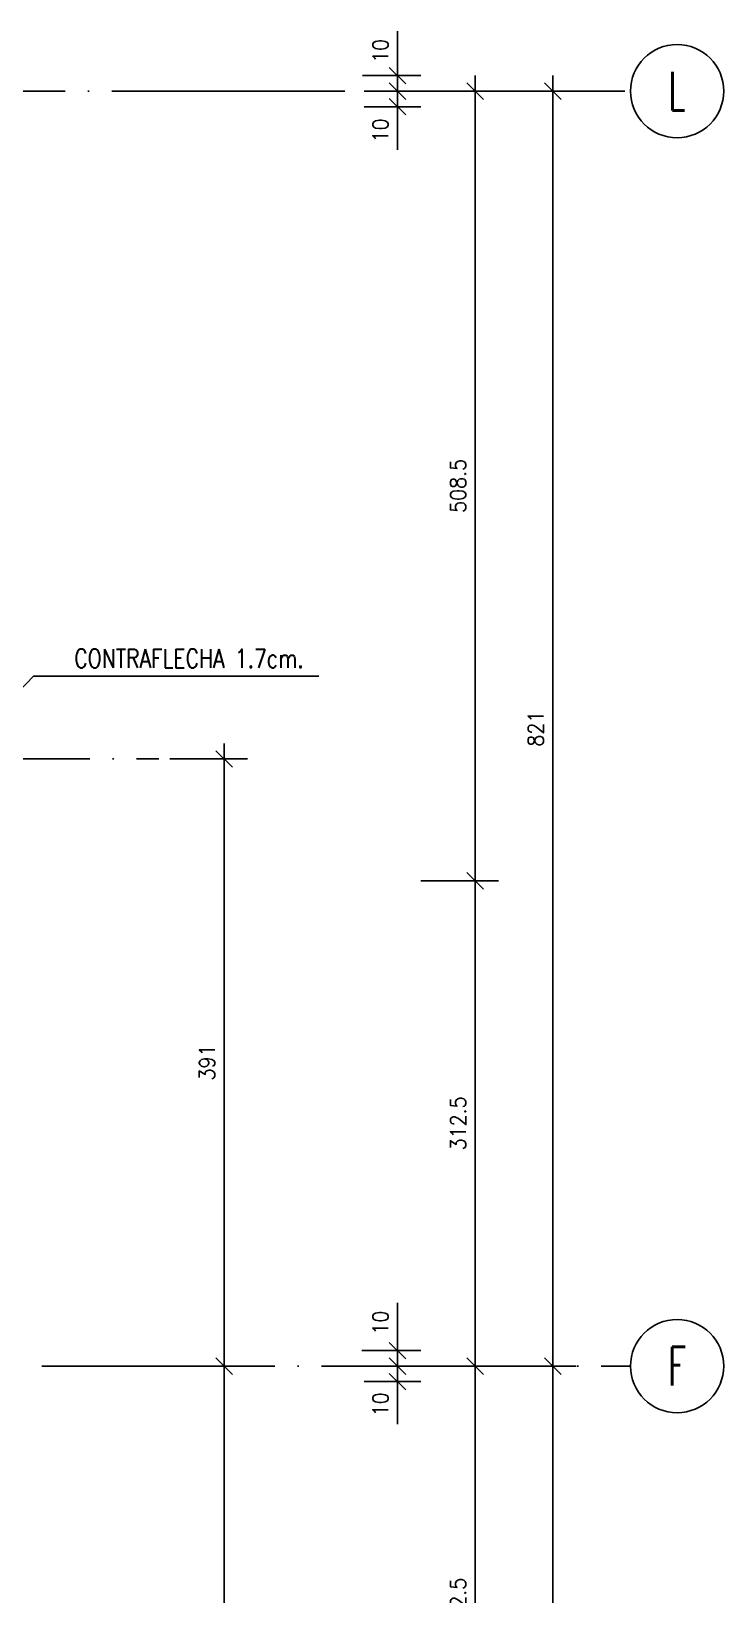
# Model space of a CAD drawing. Extents: x 2589 to 11482, y 3653 to 11529.
# Drawn here: x 7259 to 7705, y 5450 to 6457 of the extents above; entities that cross this region are included whole.
import ezdxf
from ezdxf.enums import TextEntityAlignment as Align

# ---------------------------------------------------------------- set-up
doc = ezdxf.new("R2010")
doc.units = 0
doc.header["$LTSCALE"] = 60
doc.linetypes.add('EJES', pattern=[3, 2.5, -0.25, 0, -0.25])
doc.layers.get('0').update_dxf_attribs({"linetype": 'CONTINUOUS'})
doc.layers.get('DEFPOINTS').update_dxf_attribs({"linetype": 'CONTINUOUS'})
for name, color, linetype in [('COTAS', 3, 'CONTINUOUS'), ('EJES', 1, 'EJES'), ('TEXTOS', 2, 'CONTINUOUS')]:
    doc.layers.add(name, color=color, linetype=linetype)
doc.styles.add('COTAS', font='romans.shx', dxfattribs={"width": 0.9})
doc.styles.add('ROMANS', font='romans.shx', dxfattribs={"width": 0.9, "height": 10})
doc.dimstyles.new('50', dxfattribs={"dimtxt": 10, "dimasz": 1, "dimexe": 15, "dimexo": 0, "dimgap": 6, "dimtad": 1, "dimdec": 8, "dimdsep": 46, "dimtxsty": 'COTAS', "dimblk": '$COTA$', "dimcen": 0.09, "dimdle": 10, "dimclrd": 256, "dimclre": 256, "dimclrt": 2, "dimadec": 0, "dimazin": 0, "dimtfac": 1, "dimtdec": 8, "dimtmove": 0, "dimatfit": 2, "dimfxl": 35, "dimfxlon": 1, "dimtolj": 1, "dimarcsym": 0})
doc.dimstyles.new('50$7', dxfattribs={"dimtxt": 10, "dimasz": 12, "dimexe": 15, "dimexo": 0, "dimgap": 6, "dimtad": 1, "dimdec": 8, "dimdsep": 46, "dimtxsty": 'COTAS', "dimblk": '$COTA$', "dimcen": 0.09, "dimdle": 10, "dimclrd": 256, "dimclre": 256, "dimclrt": 2, "dimadec": 0, "dimazin": 0, "dimtfac": 1, "dimtdec": 8, "dimtmove": 0, "dimatfit": 2, "dimfxl": 35, "dimfxlon": 1, "dimtolj": 1, "dimarcsym": 0})

# ---------------------------------------------------------------- blocks, each defined once
blk = doc.blocks.new('$EJE$')
at = {"color": 6}
blk.add_circle((0, 0), 30, dxfattribs=at)
at = {"color": 6, "style": 'COTAS', "width": 0.6}
blk.add_attdef('EJE', text='', height=25, dxfattribs=at).set_placement((0, 0), align=Align.MIDDLE)
blk = doc.blocks.new('$COTA$')
at = {"layer": 'COTAS'}
for p, q in [((0, -10), (0, 10)), ((5.303, 5.303), (-5.303, -5.303)), ((10, 0), (-10, 0))]:
    blk.add_line(p, q, dxfattribs=at)
blk = doc.blocks.new('*D17')
at = {"layer": 'COTAS', "lineweight": -2, "transparency": 16777216}
for p, q in [((7595, 6418.7), (7610, 6418.7)), ((7595, 5598.7), (7595, 6417.7)), ((7595, 5597.7), (7580, 5597.7))]:
    blk.add_line(p, q, dxfattribs=at)
at = {"layer": 'DEFPOINTS', "color": 0, "transparency": 16777216}
for p in [(7595, 6418.7), (7595, 6418.7), (7595, 5597.7)]:
    blk.add_point(p, dxfattribs=at)
at = {"layer": 'COTAS', "lineweight": -2, "transparency": 16777216}
for p, rotation in [((7595, 6418.7), 90), ((7595, 5597.7), 270)]:
    blk.add_blockref('$COTA$', p, dxfattribs=dict(at, rotation=rotation))
at = {"layer": 'COTAS', "color": 2, "transparency": 16777216, "insert": (7584, 6008.2), "char_height": 10, "attachment_point": 5, "rotation": 90, "style": 'COTAS'}
blk.add_mtext('\\A1;821', dxfattribs=at)
blk = doc.blocks.new('*D33')
at = {"layer": 'COTAS', "lineweight": -2, "transparency": 16777216}
for p, q in [((7560, 5597.7), (7610, 5597.7)), ((7595, 5596.7), (7595, 4863.7)), ((7560, 4862.7), (7610, 4862.7))]:
    blk.add_line(p, q, dxfattribs=at)
at = {"layer": 'DEFPOINTS', "color": 0, "transparency": 16777216}
for p in [(7533.8, 5597.7), (7533.8, 4862.7), (7595, 4862.7)]:
    blk.add_point(p, dxfattribs=at)
at = {"layer": 'COTAS', "lineweight": -2, "transparency": 16777216}
for p, rotation in [((7595, 5597.7), 90), ((7595, 4862.7), 270)]:
    blk.add_blockref('$COTA$', p, dxfattribs=dict(at, rotation=rotation))
at = {"layer": 'COTAS', "color": 2, "transparency": 16777216, "insert": (7584, 5230.2), "char_height": 10, "attachment_point": 5, "rotation": 90, "style": 'COTAS'}
blk.add_mtext('\\A1;735', dxfattribs=at)
blk = doc.blocks.new('*D79')
at = {"layer": 'COTAS', "lineweight": -2, "transparency": 16777216}
for p, q in [((7510, 6418.7), (7560, 6418.7)), ((7545, 6417.7), (7545, 5911.2)), ((7510, 5910.2), (7560, 5910.2))]:
    blk.add_line(p, q, dxfattribs=at)
at = {"layer": 'DEFPOINTS', "color": 0, "transparency": 16777216}
for p in [(7347.5, 6418.7), (7347.5, 5910.2), (7545, 5910.2)]:
    blk.add_point(p, dxfattribs=at)
at = {"layer": 'COTAS', "lineweight": -2, "transparency": 16777216}
for p, rotation in [((7545, 6418.7), 90), ((7545, 5910.2), 270)]:
    blk.add_blockref('$COTA$', p, dxfattribs=dict(at, rotation=rotation))
at = {"layer": 'COTAS', "color": 2, "transparency": 16777216, "insert": (7534, 6164.5), "char_height": 10, "attachment_point": 5, "rotation": 90, "style": 'COTAS'}
blk.add_mtext('\\A1;508.5', dxfattribs=at)
blk = doc.blocks.new('*D80')
at = {"layer": 'COTAS', "lineweight": -2, "transparency": 16777216}
for p, q in [((7510, 5910.2), (7560, 5910.2)), ((7545, 5909.2), (7545, 5598.7)), ((7510, 5597.7), (7560, 5597.7))]:
    blk.add_line(p, q, dxfattribs=at)
at = {"layer": 'DEFPOINTS', "color": 0, "transparency": 16777216}
for p in [(7347.5, 5910.2), (7337.5, 5597.7), (7545, 5597.7)]:
    blk.add_point(p, dxfattribs=at)
at = {"layer": 'COTAS', "lineweight": -2, "transparency": 16777216}
for p, rotation in [((7545, 5910.2), 90), ((7545, 5597.7), 270)]:
    blk.add_blockref('$COTA$', p, dxfattribs=dict(at, rotation=rotation))
at = {"layer": 'COTAS', "color": 2, "transparency": 16777216, "insert": (7534, 5754), "char_height": 10, "attachment_point": 5, "rotation": 90, "style": 'COTAS'}
blk.add_mtext('\\A1;312.5', dxfattribs=at)
blk = doc.blocks.new('*D81')
at = {"layer": 'COTAS', "lineweight": -2, "transparency": 16777216}
for p, q in [((7510, 5597.7), (7560, 5597.7)), ((7545, 5596.7), (7545, 5286.2)), ((7510, 5285.2), (7560, 5285.2))]:
    blk.add_line(p, q, dxfattribs=at)
at = {"layer": 'DEFPOINTS', "color": 0, "transparency": 16777216}
for p in [(7337.5, 5597.7), (7482, 5285.2), (7545, 5285.2)]:
    blk.add_point(p, dxfattribs=at)
at = {"layer": 'COTAS', "lineweight": -2, "transparency": 16777216}
for p, rotation in [((7545, 5597.7), 90), ((7545, 5285.2), 270)]:
    blk.add_blockref('$COTA$', p, dxfattribs=dict(at, rotation=rotation))
at = {"layer": 'COTAS', "color": 2, "transparency": 16777216, "insert": (7534, 5444), "char_height": 10, "attachment_point": 5, "rotation": 90, "style": 'COTAS'}
blk.add_mtext('\\A1;312.5', dxfattribs=at)
blk = doc.blocks.new('*D109')
at = {"layer": 'COTAS', "lineweight": -2, "transparency": 16777216}
for p, q in [((7473.5, 6418.7), (7510, 6418.7)), ((7495, 6419.7), (7495, 6420.7)), ((7495, 6418.7), (7495, 6408.7)), ((7473.5, 6408.7), (7510, 6408.7)), ((7495, 6407.7), (7495, 6380.8))]:
    blk.add_line(p, q, dxfattribs=at)
at = {"layer": 'DEFPOINTS', "color": 0, "transparency": 16777216}
for p in [(7473.5, 6418.7), (7495, 6418.7), (7473.5, 6408.7)]:
    blk.add_point(p, dxfattribs=at)
at = {"layer": 'COTAS', "lineweight": -2, "transparency": 16777216}
for p, rotation in [((7495, 6418.7), 270), ((7495, 6408.7), 90)]:
    blk.add_blockref('$COTA$', p, dxfattribs=dict(at, rotation=rotation))
at = {"layer": 'COTAS', "color": 2, "transparency": 16777216, "insert": (7484, 6393.4), "char_height": 10, "attachment_point": 5, "rotation": 90, "style": 'COTAS'}
blk.add_mtext('\\A1;10', dxfattribs=at)
blk = doc.blocks.new('*D110')
at = {"layer": 'COTAS', "lineweight": -2, "transparency": 16777216}
for p, q in [((7495, 6457.3), (7495, 6428.7)), ((7472.4, 6428.7), (7510, 6428.7)), ((7495, 6429.7), (7495, 6430.7)), ((7495, 6418.7), (7495, 6428.7)), ((7495, 6418.7), (7495, 6428.7)), ((7473.5, 6418.7), (7510, 6418.7)), ((7495, 6417.7), (7495, 6416.7))]:
    blk.add_line(p, q, dxfattribs=at)
at = {"layer": 'DEFPOINTS', "color": 0, "transparency": 16777216}
for p in [(7472.4, 6428.7), (7495, 6428.7), (7473.5, 6418.7)]:
    blk.add_point(p, dxfattribs=at)
at = {"layer": 'COTAS', "lineweight": -2, "transparency": 16777216}
for p, rotation in [((7495, 6428.7), 270), ((7495, 6418.7), 90)]:
    blk.add_blockref('$COTA$', p, dxfattribs=dict(at, rotation=rotation))
at = {"layer": 'COTAS', "color": 2, "transparency": 16777216, "insert": (7484, 6444.6), "char_height": 10, "attachment_point": 5, "rotation": 90, "style": 'COTAS'}
blk.add_mtext('\\A1;10', dxfattribs=at)
blk = doc.blocks.new('*D111')
at = {"layer": 'COTAS', "lineweight": -2, "transparency": 16777216}
for p, q in [((7473.5, 5597.7), (7510, 5597.7)), ((7495, 5598.7), (7495, 5599.7)), ((7495, 5597.7), (7495, 5587.7)), ((7473.5, 5587.7), (7510, 5587.7)), ((7495, 5586.7), (7495, 5560.4))]:
    blk.add_line(p, q, dxfattribs=at)
at = {"layer": 'DEFPOINTS', "color": 0, "transparency": 16777216}
for p in [(7473.5, 5597.7), (7495, 5597.7), (7473.5, 5587.7)]:
    blk.add_point(p, dxfattribs=at)
at = {"layer": 'COTAS', "lineweight": -2, "transparency": 16777216}
for p, rotation in [((7495, 5597.7), 270), ((7495, 5587.7), 90)]:
    blk.add_blockref('$COTA$', p, dxfattribs=dict(at, rotation=rotation))
at = {"layer": 'COTAS', "color": 2, "transparency": 16777216, "insert": (7484, 5573.1), "char_height": 10, "attachment_point": 5, "rotation": 90, "style": 'COTAS'}
blk.add_mtext('\\A1;10', dxfattribs=at)
blk = doc.blocks.new('*D112')
at = {"layer": 'COTAS', "lineweight": -2, "transparency": 16777216}
for p, q in [((7495, 5638.4), (7495, 5607.7)), ((7495, 5608.7), (7495, 5609.7)), ((7472.1, 5607.7), (7510, 5607.7)), ((7473.5, 5597.7), (7510, 5597.7)), ((7495, 5597.7), (7495, 5607.7)), ((7495, 5597.7), (7495, 5607.7)), ((7495, 5596.7), (7495, 5595.7))]:
    blk.add_line(p, q, dxfattribs=at)
at = {"layer": 'DEFPOINTS', "color": 0, "transparency": 16777216}
for p in [(7472.1, 5607.7), (7473.5, 5597.7), (7495, 5607.7)]:
    blk.add_point(p, dxfattribs=at)
at = {"layer": 'COTAS', "lineweight": -2, "transparency": 16777216}
for p, rotation in [((7495, 5607.7), 270), ((7495, 5597.7), 90)]:
    blk.add_blockref('$COTA$', p, dxfattribs=dict(at, rotation=rotation))
at = {"layer": 'COTAS', "color": 2, "transparency": 16777216, "insert": (7484, 5625.7), "char_height": 10, "attachment_point": 5, "rotation": 90, "style": 'COTAS'}
blk.add_mtext('\\A1;10', dxfattribs=at)
blk = doc.blocks.new('*D200')
at = {"layer": 'COTAS', "lineweight": -2, "transparency": 16777216}
for p, q in [((7348.4, 5988.7), (7398.4, 5988.7)), ((7383.4, 5987.7), (7383.4, 5598.7)), ((7348.4, 5597.7), (7398.4, 5597.7))]:
    blk.add_line(p, q, dxfattribs=at)
at = {"layer": 'DEFPOINTS', "color": 0, "transparency": 16777216}
for p in [(7341.3, 5988.7), (7339.4, 5597.7), (7383.4, 5597.7)]:
    blk.add_point(p, dxfattribs=at)
at = {"layer": 'COTAS', "lineweight": -2, "transparency": 16777216}
for p, rotation in [((7383.4, 5988.7), 90), ((7383.4, 5597.7), 270)]:
    blk.add_blockref('$COTA$', p, dxfattribs=dict(at, rotation=rotation))
at = {"layer": 'COTAS', "color": 2, "transparency": 16777216, "insert": (7372.4, 5793.2), "char_height": 10, "attachment_point": 5, "rotation": 90, "style": 'COTAS'}
blk.add_mtext('\\A1;391', dxfattribs=at)
blk = doc.blocks.new('*D201')
at = {"layer": 'COTAS', "lineweight": -2, "transparency": 16777216}
for p, q in [((7348.4, 5597.7), (7398.4, 5597.7)), ((7383.4, 5596.7), (7383.4, 5250.7)), ((7348.4, 5249.7), (7398.4, 5249.7))]:
    blk.add_line(p, q, dxfattribs=at)
at = {"layer": 'DEFPOINTS', "color": 0, "transparency": 16777216}
for p in [(7339.4, 5597.7), (7346.9, 5249.7), (7383.4, 5249.7)]:
    blk.add_point(p, dxfattribs=at)
at = {"layer": 'COTAS', "lineweight": -2, "transparency": 16777216}
for p, rotation in [((7383.4, 5597.7), 90), ((7383.4, 5249.7), 270)]:
    blk.add_blockref('$COTA$', p, dxfattribs=dict(at, rotation=rotation))
at = {"layer": 'COTAS', "color": 2, "transparency": 16777216, "insert": (7372.4, 5385.2), "char_height": 10, "attachment_point": 5, "rotation": 90, "style": 'COTAS'}
blk.add_mtext('\\A1;348', dxfattribs=at)

msp = doc.modelspace()

# ---------------------------------------------------------------- linework, layer by layer
at = {"layer": 'EJES'}
for points in [[(3348.95585631, 6418.70691493), (7644.95585631, 6418.70691493)], [(7146.83900061, 5988.70691493), (7341.32644156, 5988.70691493)], [(6545.54844281, 5597.70691493), (7644.95585631, 5597.70691493)]]:
    msp.add_lwpolyline(points, dxfattribs=at)

# ---------------------------------------------------------------- block references
for p, values in [((7674.95585631, 6418.70691493), {'EJE': 'L'}), ((7674.95585631, 5597.70691493), {'EJE': 'F'})]:
    msp.add_blockref('$EJE$', p).add_auto_attribs(values)

# ---------------------------------------------------------------- texts
at = {"layer": 'TEXTOS', "style": 'ROMANS', "width": 0.8}
msp.add_text('CONTRAFLECHA 1.7cm.', height=12, dxfattribs=at).set_placement((7360.77364164, 6053.42342738), align=Align.MIDDLE)

# ---------------------------------------------------------------- dimensions: what is measured, and where the dimension line sits
at = {"layer": 'COTAS'}
for base, p1, p2, picture, middle in [((7494.9558563143, 6428.7069149326), (7473.4993577727, 6418.7069149326), (7472.4131277166, 6428.7069149326), '*D110', (7494.9558563143, 6444.6098711581)), ((7494.9558563143, 5607.7069149326), (7473.4993577727, 5597.7069149326), (7472.1415702026, 5607.7069149326), '*D112', (7494.9558563143, 5625.7400478343)), ((7544.9558563143, 5285.2069149326), (7337.4558563143, 5597.7069149326), (7482.0469325702, 5285.2069149326), '*D81', (7544.9558563143, 5443.9569149326)), ((7383.3541731486, 5249.7069149326), (7339.4483055339, 5597.7069149326), (7346.8932885571, 5249.7069149326), '*D201', (7383.3541731486, 5385.2069149326))]:
    dim = msp.add_linear_dim(base=base, p1=p1, p2=p2, angle=90, dimstyle='50', override={"dimtmove": 1}, dxfattribs=at)
    dim.commit()
    dim.dimension.update_dxf_attribs({"geometry": picture, "text_midpoint": middle, "dimtype": 160})
for base, p1, p2, picture, middle in [((7544.9558563143, 5910.2069149326), (7347.4558563143, 6418.7069149326), (7347.4558563143, 5910.2069149326), '*D79', (7533.9558563143, 6164.4569149326)), ((7594.9558563143, 6418.7069149326), (7594.9558563143, 5597.7069149326), (7594.9558563143, 6418.7069149326), '*D17', (7583.9558563143, 6008.2069149326))]:
    dim = msp.add_linear_dim(base=base, p1=p1, p2=p2, angle=90, dimstyle='50', dxfattribs=at)
    dim.commit()
    dim.dimension.update_dxf_attribs({"geometry": picture, "text_midpoint": middle})
for base, p1, p2, picture, middle in [((7494.9558563143, 6418.7069149326), (7473.4993577727, 6408.7069149326), (7473.4993577727, 6418.7069149326), '*D109', (7494.9558563143, 6393.4441754969)), ((7494.9558563143, 5597.7069149326), (7473.4993577727, 5587.7069149326), (7473.4993577727, 5597.7069149326), '*D111', (7494.9558563143, 5573.0640577897))]:
    dim = msp.add_linear_dim(base=base, p1=p1, p2=p2, angle=90, dimstyle='50', dxfattribs=at)
    dim.commit()
    dim.dimension.update_dxf_attribs({"geometry": picture, "text_midpoint": middle, "dimtype": 160})
for base, p1, p2, picture, middle in [((7383.3541731486, 5597.7069149326), (7341.2910255407, 5988.7069149326), (7339.4483055339, 5597.7069149326), '*D200', (7372.3541731486, 5793.2069149326)), ((7544.9558563143, 5597.7069149326), (7347.4558563143, 5910.2069149326), (7337.4558563143, 5597.7069149326), '*D80', (7533.9558563143, 5753.9569149326))]:
    dim = msp.add_linear_dim(base=base, p1=p1, p2=p2, angle=90, dimstyle='50', override={"dimtmove": 1}, dxfattribs=at)
    dim.commit()
    dim.dimension.update_dxf_attribs({"geometry": picture, "text_midpoint": middle})
dim = msp.add_aligned_dim(p1=(7533.8050639994, 5597.7069149326), p2=(7533.8050639994, 4862.7069149326), distance=61.150792315, dimstyle='50', dxfattribs=at)
dim.commit()
dim.dimension.update_dxf_attribs({"geometry": '*D33', "text_midpoint": (7583.9558563143, 5230.2069149326)})

# ---------------------------------------------------------------- leaders
msp.add_leader([(7214.52692413, 5993.79620902), (7260.68049371, 6041.99106849), (7444.33344666, 6041.99106849)], dimstyle='50$7', override={"dimasz": 24, "dimtad": 0}, dxfattribs=at)

doc.saveas('drawing.dxf')
